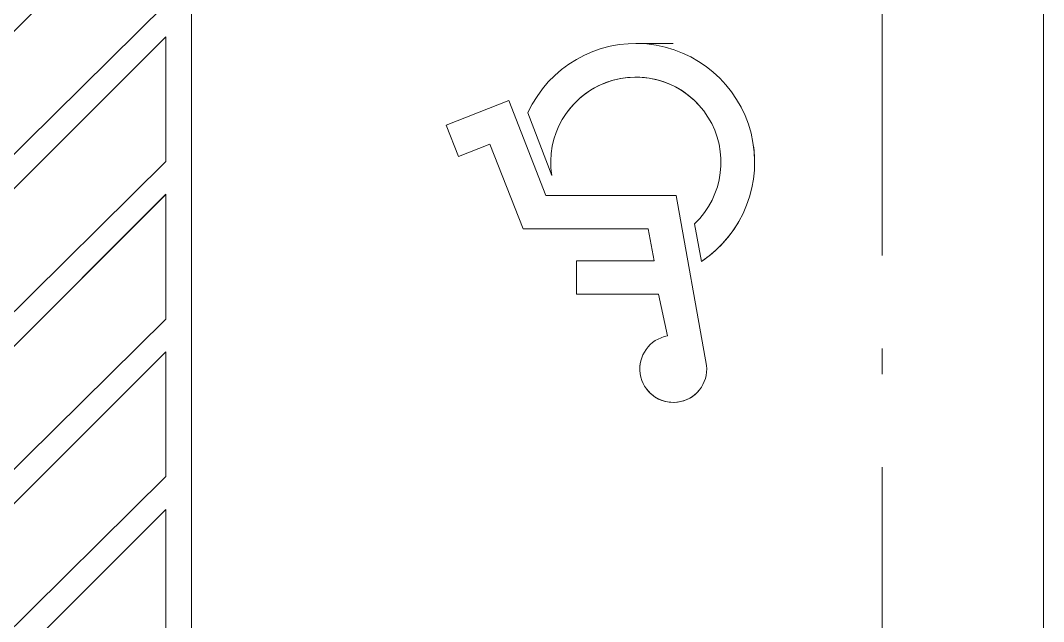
# Model space of a CAD drawing. Header units: metres. Extents: x -55 to 260, y -121 to 64.
# Drawn here: x 191.734 to 195.697, y 21.546 to 23.874 of the extents above; entities that cross this region are included whole.
import ezdxf

# ---------------------------------------------------------------- set-up
doc = ezdxf.new("R2010")
doc.units = ezdxf.units.M
doc.linetypes.add('01_Grid', pattern=[2.32, 1.6, -0.36, 0, -0.36])
for name, color, linetype, lineweight in [('0-1', 7, 'Continuous', 5), ('03EJES-1', 1, '01_Grid', 5), ('45ESTAC-1', 253, 'Continuous', 5), ('70LINEA-1', 254, 'Continuous', 5)]:
    doc.layers.add(name, color=color, linetype=linetype, lineweight=lineweight)

# ---------------------------------------------------------------- blocks, each defined once
blk = doc.blocks.new('Parking Lot - Handicap - Handicap-5934818-A1 _ A700')
at = {"layer": '70LINEA-1'}
for p, q in [((192.3966, 20.3401), (192.3967, 25.8394)), ((195.6966, 20.34), (195.6967, 24.8968)), ((191.2967, 23.4205), (192.2967, 24.4203)), ((192.2967, 23.9371), (191.2967, 22.9486)), ((191.2966, 22.8105), (192.2967, 23.8104)), ((192.2967, 23.8104), (192.2967, 23.3271)), ((194.1177, 23.7846), (194.2628, 23.7846)), ((193.6253, 23.5635), (193.3833, 23.4684)), ((193.7696, 23.1965), (193.6253, 23.5635)), ((193.6996, 23.5167), (193.7921, 23.2731)), ((193.3833, 23.4684), (193.4309, 23.3474)), ((193.4309, 23.3474), (193.5519, 23.395)), ((193.5519, 23.3949), (193.4309, 23.3473)), ((193.5519, 23.395), (193.6807, 23.0673)), ((194.5745, 23.3794), (194.5745, 23.3795)), ((192.2967, 23.3271), (191.2966, 22.3386)), ((191.2966, 22.2006), (192.2967, 23.2005)), ((192.2967, 23.2004), (191.2966, 22.2005)), ((192.2967, 23.2005), (192.2966, 22.7172)), ((194.2737, 23.1965), (193.7696, 23.1965)), ((194.3919, 22.5372), (194.2737, 23.1965)), ((193.6807, 23.0673), (194.1659, 23.0673)), ((194.1659, 23.0673), (193.6807, 23.0673)), ((194.1659, 23.0673), (194.1881, 22.9431)), ((194.3452, 23.0862), (194.3714, 22.941)), ((194.1881, 22.9431), (193.8881, 22.9431)), ((193.8881, 22.9431), (193.8881, 22.8139)), ((193.8881, 22.8139), (194.2051, 22.8139)), ((194.2051, 22.8139), (193.8881, 22.8139)), ((194.2051, 22.8139), (194.2401, 22.6523)), ((192.2966, 22.7172), (191.2966, 21.7287)), ((191.2966, 21.5907), (192.2966, 22.5906)), ((192.2966, 22.5905), (191.2966, 21.5906)), ((192.2966, 22.5906), (192.2966, 22.1073)), ((194.1339, 22.5091), (194.1339, 22.509)), ((192.2966, 22.1073), (191.2966, 21.1188)), ((191.2966, 20.9808), (192.2966, 21.9806)), ((192.2966, 21.9806), (191.2966, 20.9807)), ((192.2966, 21.9806), (192.2966, 21.4974))]:
    blk.add_line(p, q, dxfattribs=at)
for centre, major_axis, start_param, end_param in [((194.1177, 23.3247), (0.4568, 0.0548), 5.177233, 8.874713), ((194.1177, 23.3247), (0.3273, 0.0393), 5.354701, 9.462515), ((194.1177, 23.3246), (0.3273, 0.0393), 0.636397, 2.396889), ((194.1177, 23.3246), (0.4568, 0.0548), 6.141793, 6.302553), ((194.1177, 23.3246), (0.4568, 0.0548), 5.177233, 5.659513), ((194.2627, 22.5245), (0.1289, 0.0155), 1.626778, 6.261204), ((194.2627, 22.5245), (0.1289, 0.0155), 2.914118, 3.141593), ((194.2627, 22.5245), (0.1289, 0.0155), 3.686523, 5.488799)]:
    blk.add_ellipse(centre, major_axis=major_axis, ratio=0.999873, start_param=start_param, end_param=end_param, dxfattribs=at)
blk = doc.blocks.new('22011_AR_rvt-1-A1 _ A700')
at = {"layer": '70LINEA-1'}
blk.add_line((195.6967, 24.8968), (195.6967, 20.34), dxfattribs=at)
at = {"layer": '45ESTAC-1'}
blk.add_blockref('Parking Lot - Handicap - Handicap-5934818-A1 _ A700', (0, 0), dxfattribs=at)
blk = doc.blocks.new('22011_AR_rvt-2-A1 _ A700')
at = {"layer": '70LINEA-1'}
blk.add_line((195.6967, 24.8968), (195.6967, 20.34), dxfattribs=at)
at = {"layer": '45ESTAC-1'}
blk.add_blockref('Parking Lot - Handicap - Handicap-5934818-A1 _ A700', (0, 0), dxfattribs=at)

msp = doc.modelspace()

# ---------------------------------------------------------------- linework, layer by layer
at = {"layer": '03EJES-1'}
msp.add_line((195.072, -117.3961), (195.072, 60.3168), dxfattribs=at)

# ---------------------------------------------------------------- block references
at = {"layer": '0-1'}
for name in ['22011_AR_rvt-2-A1 _ A700', '22011_AR_rvt-1-A1 _ A700']:
    msp.add_blockref(name, (0, 0), dxfattribs=at)

doc.saveas('drawing.dxf')
